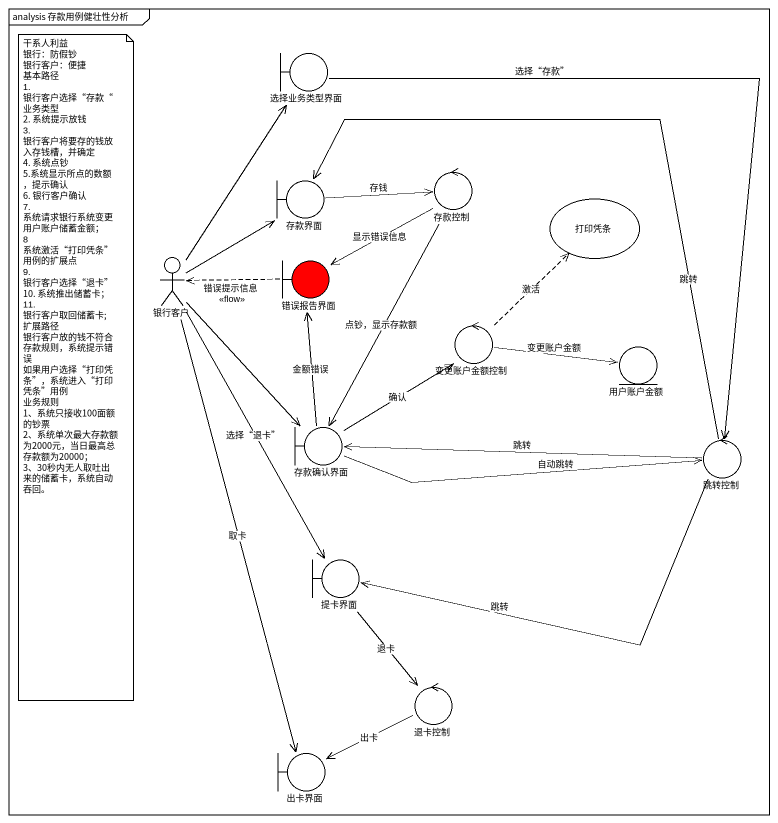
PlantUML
@startuml
mainframe analysis 存款用例健壮性分析
boundary 选择业务类型界面
control 存款控制
boundary 存款界面
usecase 打印凭条
actor 银行客户
boundary 错误报告界面 #FF0000
control 变更账户金额控制
entity 用户账户金额
boundary 存款确认界面
control 跳转控制
boundary 提卡界面
control 退卡控制
boundary 出卡界面
选择业务类型界面 --> 跳转控制 : 选择“存款”
存款控制 --> 错误报告界面 : 显示错误信息
存款控制 --> 存款确认界面 : 点钞，显示存款额
存款界面 -right-> 存款控制 : 存钱
银行客户 -up-> 选择业务类型界面
银行客户 -up-> 存款界面
银行客户 --> 存款确认界面
银行客户 --> 提卡界面 : 选择“退卡”
银行客户 --> 出卡界面 : 取卡
错误报告界面 .left.> 银行客户 : 错误提示信息\n<<flow>>
变更账户金额控制 .up.> 打印凭条 : 激活
变更账户金额控制 -right-> 用户账户金额 : 变更账户金额
存款确认界面 -up-> 错误报告界面 : 金额错误
存款确认界面 -up-> 变更账户金额控制 : 确认
存款确认界面 -right-> 跳转控制 : 自动跳转
跳转控制 -up-> 存款界面 : 跳转
跳转控制 -left-> 存款确认界面 : 跳转
跳转控制 -left-> 提卡界面 : 跳转
提卡界面 --> 退卡控制 : 退卡
退卡控制 -left-> 出卡界面 : 出卡
note as N1
  干系人利益
  银行：防假钞
  银行客户：便捷
  基本路径
  1. 银行客户选择“存款“业务类型
  2. 系统提示放钱
  3. 银行客户将要存的钱放入存钱槽，并确定
  4. 系统点钞
  5.系统显示所点的数额，提示确认
  6. 银行客户确认
  7. 系统请求银行系统变更用户账户储蓄金额；
  8 系统激活“打印凭条”用例的扩展点
  9. 银行客户选择“退卡”
  10. 系统推出储蓄卡；
  11. 银行客户取回储蓄卡;
  扩展路径
  银行客户放的钱不符合存款规则，系统提示错误
  如果用户选择“打印凭条”，系统进入“打印凭条”用例
  业务规则
  1、系统只接收100面额的钞票
  2、系统单次最大存款额为2000元，当日最高总存款额为20000；
  3、30秒内无人取吐出来的储蓄卡，系统自动吞回。
end note
@enduml
